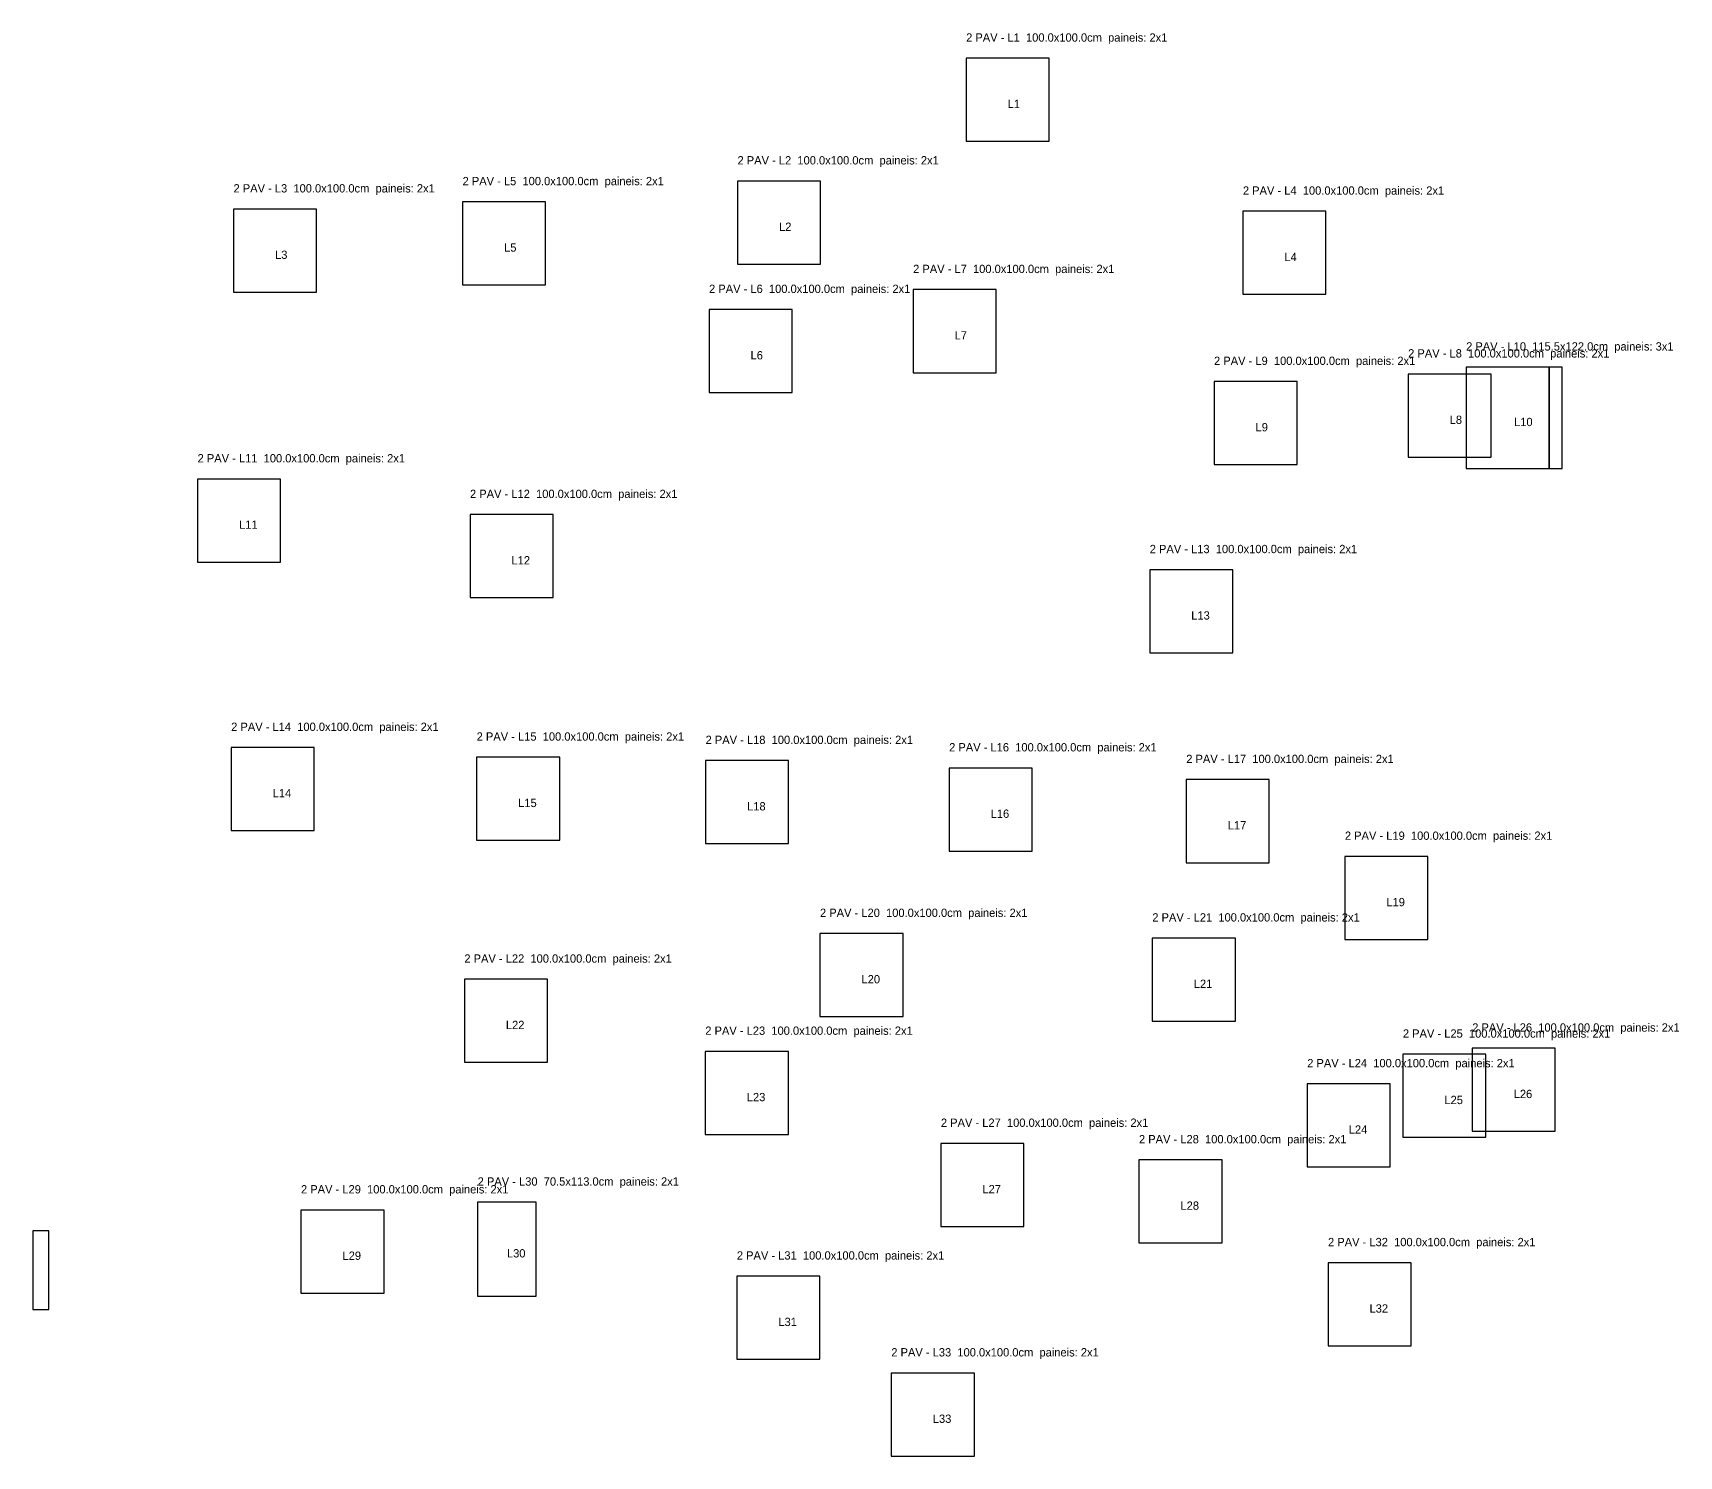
# Model space of a CAD drawing. Header units: metres. Extents: x -2385 to 4348, y -2122 to 1915.
# Drawn here: x 2366 to 4348, y 200 to 1915 of the extents above; entities that cross this region are included whole.
import ezdxf

# ---------------------------------------------------------------- set-up
doc = ezdxf.new("R2010")
doc.units = ezdxf.units.M

msp = doc.modelspace()

# ---------------------------------------------------------------- linework, layer by layer
at = {"layer": 'Contorno'}
for points in [[(3489.46, 1784.09), (3589.46, 1784.09), (3589.46, 1884.09), (3489.46, 1884.09), (3489.46, 1784.09)], [(3214.19, 1636.18), (3314.19, 1636.18), (3314.19, 1736.18), (3214.19, 1736.18), (3214.19, 1636.18)], [(2883.13, 1611.16), (2983.13, 1611.16), (2983.13, 1711.16), (2883.13, 1711.16), (2883.13, 1611.16)], [(2607.31, 1602.43), (2707.31, 1602.43), (2707.31, 1702.43), (2607.31, 1702.43), (2607.31, 1602.43)], [(3822.75, 1599.77), (3922.75, 1599.77), (3922.75, 1699.77), (3822.75, 1699.77), (3822.75, 1599.77)], [(3425.64, 1505.37), (3525.64, 1505.37), (3525.64, 1605.37), (3425.64, 1605.37), (3425.64, 1505.37)], [(3179.93, 1481.38), (3279.93, 1481.38), (3279.93, 1581.38), (3179.93, 1581.38), (3179.93, 1481.38)], [(4091.54, 1390.02), (4207.04, 1390.02), (4207.04, 1512.02), (4091.54, 1512.02), (4091.54, 1390.02)], [(3787.98, 1394.69), (3887.98, 1394.69), (3887.98, 1494.69), (3787.98, 1494.69), (3787.98, 1394.69)], [(4021.75, 1403.66), (4121.75, 1403.66), (4121.75, 1503.66), (4021.75, 1503.66), (4021.75, 1403.66)], [(2564.03, 1277.31), (2664.03, 1277.31), (2664.03, 1377.31), (2564.03, 1377.31), (2564.03, 1277.31)], [(2892.06, 1234.41), (2992.06, 1234.41), (2992.06, 1334.41), (2892.06, 1334.41), (2892.06, 1234.41)], [(3710.56, 1167.98), (3810.56, 1167.98), (3810.56, 1267.98), (3710.56, 1267.98), (3710.56, 1167.98)], [(2604.45, 953.84), (2704.45, 953.84), (2704.45, 1053.84), (2604.45, 1053.84), (2604.45, 953.84)], [(2900.07, 942.15), (3000.07, 942.15), (3000.07, 1042.15), (2900.07, 1042.15), (2900.07, 942.15)], [(3175.74, 938.13), (3275.74, 938.13), (3275.74, 1038.13), (3175.74, 1038.13), (3175.74, 938.13)], [(3469.03, 929.19), (3569.03, 929.19), (3569.03, 1029.19), (3469.03, 1029.19), (3469.03, 929.19)], [(3754.54, 915.19), (3854.54, 915.19), (3854.54, 1015.19), (3754.54, 1015.19), (3754.54, 915.19)], [(3945.56, 822.71), (4045.56, 822.71), (4045.56, 922.71), (3945.56, 922.71), (3945.56, 822.71)], [(3313.51, 729.83), (3413.51, 729.83), (3413.51, 829.83), (3313.51, 829.83), (3313.51, 729.83)], [(3713.65, 724.3), (3813.65, 724.3), (3813.65, 824.3), (3713.65, 824.3), (3713.65, 724.3)], [(2885.28, 674.73), (2985.28, 674.73), (2985.28, 774.73), (2885.28, 774.73), (2885.28, 674.73)], [(3175.39, 587.85), (3275.39, 587.85), (3275.39, 687.85), (3175.39, 687.85), (3175.39, 587.85)], [(4015.4, 584.4), (4115.4, 584.4), (4115.4, 684.4), (4015.4, 684.4), (4015.4, 584.4)], [(4098.86, 591.65), (4198.86, 591.65), (4198.86, 691.65), (4098.86, 691.65), (4098.86, 591.65)], [(3900.19, 548.76), (4000.19, 548.76), (4000.19, 648.76), (3900.19, 648.76), (3900.19, 548.76)], [(3459.09, 477), (3559.09, 477), (3559.09, 577), (3459.09, 577), (3459.09, 477)], [(3697.61, 457.13), (3797.61, 457.13), (3797.61, 557.13), (3697.61, 557.13), (3697.61, 457.13)], [(2688.55, 396.8), (2788.55, 396.8), (2788.55, 496.8), (2688.55, 496.8), (2688.55, 396.8)], [(2901.29, 393.19), (2971.79, 393.19), (2971.79, 506.19), (2901.29, 506.19), (2901.29, 393.19)], [(2365.75, 376.95), (2384.75, 376.95), (2384.75, 471.95), (2365.75, 471.95), (2365.75, 376.95)], [(3213.38, 317.1), (3313.38, 317.1), (3313.38, 417.1), (3213.38, 417.1), (3213.38, 317.1)], [(3925.27, 333.23), (4025.27, 333.23), (4025.27, 433.23), (3925.27, 433.23), (3925.27, 333.23)], [(3399.39, 200.44), (3499.39, 200.44), (3499.39, 300.44), (3399.39, 300.44), (3399.39, 200.44)]]:
    msp.add_lwpolyline(points, close=True, dxfattribs=at)
at = {"layer": 'Paineis'}
for points in [[(3489.46, 1784.09), (3589.46, 1784.09), (3589.46, 1884.09), (3489.46, 1884.09)], [(3214.19, 1636.18), (3314.19, 1636.18), (3314.19, 1736.18), (3214.19, 1736.18)], [(2883.13, 1611.16), (2983.13, 1611.16), (2983.13, 1711.16), (2883.13, 1711.16)], [(2607.31, 1602.43), (2707.31, 1602.43), (2707.31, 1702.43), (2607.31, 1702.43)], [(3822.75, 1599.77), (3922.75, 1599.77), (3922.75, 1699.77), (3822.75, 1699.77)], [(3425.64, 1505.37), (3525.64, 1505.37), (3525.64, 1605.37), (3425.64, 1605.37)], [(3179.93, 1481.38), (3279.93, 1481.38), (3279.93, 1581.38), (3179.93, 1581.38)], [(4091.54, 1390.02), (4191.54, 1390.02), (4191.54, 1512.02), (4091.54, 1512.02)], [(4191.54, 1390.02), (4207.04, 1390.02), (4207.04, 1512.02), (4191.54, 1512.02)], [(3787.98, 1394.69), (3887.98, 1394.69), (3887.98, 1494.69), (3787.98, 1494.69)], [(4021.75, 1403.66), (4121.75, 1403.66), (4121.75, 1503.66), (4021.75, 1503.66)], [(2564.03, 1277.31), (2664.03, 1277.31), (2664.03, 1377.31), (2564.03, 1377.31)], [(2892.06, 1234.41), (2992.06, 1234.41), (2992.06, 1334.41), (2892.06, 1334.41)], [(3710.56, 1167.98), (3810.56, 1167.98), (3810.56, 1267.98), (3710.56, 1267.98)], [(2604.45, 953.84), (2704.45, 953.84), (2704.45, 1053.84), (2604.45, 1053.84)], [(2900.07, 942.15), (3000.07, 942.15), (3000.07, 1042.15), (2900.07, 1042.15)], [(3175.74, 938.13), (3275.74, 938.13), (3275.74, 1038.13), (3175.74, 1038.13)], [(3469.03, 929.19), (3569.03, 929.19), (3569.03, 1029.19), (3469.03, 1029.19)], [(3754.54, 915.19), (3854.54, 915.19), (3854.54, 1015.19), (3754.54, 1015.19)], [(3945.56, 822.71), (4045.56, 822.71), (4045.56, 922.71), (3945.56, 922.71)], [(3313.51, 729.83), (3413.51, 729.83), (3413.51, 829.83), (3313.51, 829.83)], [(3713.65, 724.3), (3813.65, 724.3), (3813.65, 824.3), (3713.65, 824.3)], [(2885.28, 674.73), (2985.28, 674.73), (2985.28, 774.73), (2885.28, 774.73)], [(3175.39, 587.85), (3275.39, 587.85), (3275.39, 687.85), (3175.39, 687.85)], [(4015.4, 584.4), (4115.4, 584.4), (4115.4, 684.4), (4015.4, 684.4)], [(4098.86, 591.65), (4198.86, 591.65), (4198.86, 691.65), (4098.86, 691.65)], [(3900.19, 548.76), (4000.19, 548.76), (4000.19, 648.76), (3900.19, 648.76)], [(3459.09, 477), (3559.09, 477), (3559.09, 577), (3459.09, 577)], [(3697.61, 457.13), (3797.61, 457.13), (3797.61, 557.13), (3697.61, 557.13)], [(2688.55, 396.8), (2788.55, 396.8), (2788.55, 496.8), (2688.55, 496.8)], [(2901.29, 393.19), (2971.79, 393.19), (2971.79, 506.19), (2901.29, 506.19)], [(3213.38, 317.1), (3313.38, 317.1), (3313.38, 417.1), (3213.38, 417.1)], [(3925.27, 333.23), (4025.27, 333.23), (4025.27, 433.23), (3925.27, 433.23)], [(3399.39, 200.44), (3499.39, 200.44), (3499.39, 300.44), (3399.39, 300.44)]]:
    msp.add_lwpolyline(points, close=True, dxfattribs=at)

# ---------------------------------------------------------------- texts
at = {"layer": 'NOMENCLATURA', "char_height": 10, "attachment_point": 1}
for s, insert in [('2 PAV - L1  100.0x100.0cm  paineis: 2x1', (3489.46, 1914.09)), ('2 PAV - L2  100.0x100.0cm  paineis: 2x1', (3214.19, 1766.18)), ('2 PAV - L3  100.0x100.0cm  paineis: 2x1', (2607.31, 1732.43)), ('2 PAV - L5  100.0x100.0cm  paineis: 2x1', (2883.13, 1741.16)), ('2 PAV - L4  100.0x100.0cm  paineis: 2x1', (3822.75, 1729.77)), ('2 PAV - L7  100.0x100.0cm  paineis: 2x1', (3425.64, 1635.37)), ('2 PAV - L6  100.0x100.0cm  paineis: 2x1', (3179.93, 1611.38)), ('2 PAV - L8  100.0x100.0cm  paineis: 2x1', (4021.75, 1533.66)), ('2 PAV - L10  115.5x122.0cm  paineis: 3x1', (4091.54, 1542.02)), ('2 PAV - L9  100.0x100.0cm  paineis: 2x1', (3787.98, 1524.69)), ('2 PAV - L11  100.0x100.0cm  paineis: 2x1', (2564.03, 1407.31)), ('2 PAV - L12  100.0x100.0cm  paineis: 2x1', (2892.06, 1364.41)), ('2 PAV - L13  100.0x100.0cm  paineis: 2x1', (3710.56, 1297.98)), ('2 PAV - L14  100.0x100.0cm  paineis: 2x1', (2604.45, 1083.84)), ('2 PAV - L15  100.0x100.0cm  paineis: 2x1', (2900.07, 1072.15)), ('2 PAV - L18  100.0x100.0cm  paineis: 2x1', (3175.74, 1068.13)), ('2 PAV - L16  100.0x100.0cm  paineis: 2x1', (3469.03, 1059.19)), ('2 PAV - L17  100.0x100.0cm  paineis: 2x1', (3754.54, 1045.19)), ('2 PAV - L19  100.0x100.0cm  paineis: 2x1', (3945.56, 952.71)), ('2 PAV - L20  100.0x100.0cm  paineis: 2x1', (3313.51, 859.83)), ('2 PAV - L21  100.0x100.0cm  paineis: 2x1', (3713.65, 854.3)), ('2 PAV - L22  100.0x100.0cm  paineis: 2x1', (2885.28, 804.73)), ('2 PAV - L23  100.0x100.0cm  paineis: 2x1', (3175.39, 717.85)), ('2 PAV - L25  100.0x100.0cm  paineis: 2x1', (4015.4, 714.4)), ('2 PAV - L26  100.0x100.0cm  paineis: 2x1', (4098.86, 721.65)), ('2 PAV - L24  100.0x100.0cm  paineis: 2x1', (3900.19, 678.76)), ('2 PAV - L27  100.0x100.0cm  paineis: 2x1', (3459.09, 607)), ('2 PAV - L28  100.0x100.0cm  paineis: 2x1', (3697.61, 587.13)), ('2 PAV - L30  70.5x113.0cm  paineis: 2x1', (2901.29, 536.19)), ('2 PAV - L29  100.0x100.0cm  paineis: 2x1', (2688.55, 526.8)), ('2 PAV - L32  100.0x100.0cm  paineis: 2x1', (3925.27, 463.23)), ('2 PAV - L31  100.0x100.0cm  paineis: 2x1', (3213.38, 447.1)), ('2 PAV - L33  100.0x100.0cm  paineis: 2x1', (3399.39, 330.44))]:
    msp.add_mtext(s, dxfattribs=dict(at, insert=insert))
at = {"layer": 'Texto Secao', "char_height": 10, "attachment_point": 1}
for s, insert in [('L1', (3539.46, 1834.09)), ('L2', (3264.19, 1686.18)), ('L3', (2657.31, 1652.43)), ('L5', (2933.13, 1661.16)), ('L4', (3872.75, 1649.77)), ('L7', (3475.64, 1555.37)), ('L6', (3229.93, 1531.38)), ('L8', (4071.75, 1453.66)), ('L10', (4149.29, 1451.02)), ('L9', (3837.98, 1444.69)), ('L11', (2614.03, 1327.31)), ('L12', (2942.06, 1284.41)), ('L13', (3760.56, 1217.98)), ('L14', (2654.45, 1003.84)), ('L15', (2950.07, 992.15)), ('L18', (3225.74, 988.13)), ('L16', (3519.03, 979.19)), ('L17', (3804.54, 965.19)), ('L19', (3995.56, 872.71)), ('L20', (3363.51, 779.83)), ('L21', (3763.65, 774.3)), ('L22', (2935.28, 724.73)), ('L23', (3225.39, 637.85)), ('L25', (4065.4, 634.4)), ('L26', (4148.86, 641.65)), ('L24', (3950.19, 598.76)), ('L27', (3509.09, 527)), ('L28', (3747.61, 507.13)), ('L29', (2738.55, 446.8)), ('L30', (2936.54, 449.69)), ('L32', (3975.27, 383.23)), ('L31', (3263.38, 367.1)), ('L33', (3449.39, 250.44))]:
    msp.add_mtext(s, dxfattribs=dict(at, insert=insert))

doc.saveas('drawing.dxf')
